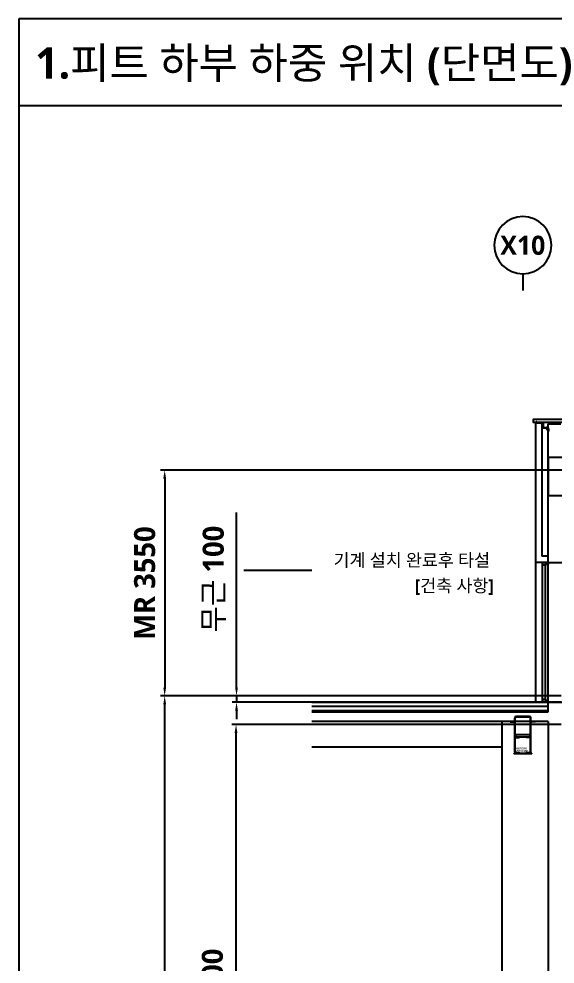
# Model space of a CAD drawing. Header units: millimetres. Extents: x 2370 to 266135, y -585395 to 33485.
# Drawn here: x 205847 to 214281, y 17197 to 32061 of the extents above; entities that cross this region are included whole.
import ezdxf
from ezdxf.enums import TextEntityAlignment as Align

# ---------------------------------------------------------------- set-up
doc = ezdxf.new("R2010")
doc.units = ezdxf.units.MM
doc.linetypes.add('주단면도-1$0$HID', pattern=[2, 1.1, -0.9])
for name, color, linetype in [('##좌굴방지', 6, 'Continuous'), ('0글씨', 3, 'Continuous'), ('15', 15, 'Continuous'), ('A-ANNO-TEXT1', 7, 'Continuous'), ('A-DOOR', 4, 'Continuous'), ('A-SECT-ELEV', 8, 'Continuous'), ('A-ST-AXIS-BUB', 7, 'Continuous'), ('A-ST-CONC', 2, 'Continuous'), ('AA-FIN2', 6, 'Continuous'), ('ELE3', 4, 'Continuous'), ('out-fin', 6, 'Continuous'), ('주단면도-1$0$A-FIN-TYP1', 6, 'Continuous'), ('주단면도-1$0$A-FLOR-GW', 6, 'Continuous'), ('주단면도-1$0$A-ST-CONC', 2, 'Continuous'), ('주단면도-1$0$HID', 7, '주단면도-1$0$HID')]:
    doc.layers.add(name, color=color, linetype=linetype)
doc.layers.add('Defpoint', color=161, linetype='Continuous', plot=False)
doc.styles.add('SH_진천_나눔', font='')
doc.styles.get("Standard").update_dxf_attribs({"font": 'NanumGothicBold.ttf'})
doc.styles.get('SH_진천_나눔').set_extended_font_data('NanumGothic', bold=True)
doc.dimstyles.new('DIM-A-002-단면', dxfattribs={"dimscale": 330, "dimtxt": 1, "dimasz": 0.4, "dimexe": 0.2, "dimexo": 0.3, "dimgap": 0.4, "dimtad": 1, "dimdec": 0, "dimtxsty": 'Standard', "dimcen": 0, "dimclrd": 15, "dimclre": 15, "dimclrt": 3, "dimadec": 0, "dimazin": 0, "dimtfac": 1, "dimtmove": 0, "dimatfit": 3, "dimfxl": 1, "dimarcsym": 0})
doc.dimstyles.new('DIM-ROPE HOLE', dxfattribs={"dimscale": 180, "dimtxt": 1, "dimasz": 0.4, "dimexe": 0.2, "dimexo": 0.3, "dimgap": 0.4, "dimtad": 1, "dimdec": 0, "dimlfac": 0.5, "dimtxsty": 'Standard', "dimcen": 0, "dimclrd": 15, "dimclre": 15, "dimclrt": 3, "dimadec": 0, "dimazin": 0, "dimtfac": 1, "dimtix": 1, "dimtmove": 0, "dimatfit": 3, "dimfxl": 1, "dimarcsym": 0})
pattern_1 = [(45, (-39266.6069, -1604.5902), (-0.25, 0.25), [])]

# ---------------------------------------------------------------- blocks, each defined once
blk = doc.blocks.new('A-ST-AXIS-BUB-1')
at = {"layer": 'A-ST-AXIS-BUB'}
blk.add_line((0, 350), (0, 0), dxfattribs=at)
blk.add_circle((0, 950), 600, dxfattribs=at)
blk = doc.blocks.new('G$C4EEF5F98')
at = {"layer": 'A-DOOR'}
for p, q in [((0, 2164), (0, 2209)), ((0, 9), (0, 2164)), ((47, 54), (47, 2179)), ((87, 39), (87, 2179)), ((90, 9), (90, 2179)), ((0, 54), (0, 9))]:
    blk.add_line(p, q, dxfattribs=at)
for points in [[(0, 2209), (90, 2209), (90, 2179), (47, 2179), (47, 2164), (0, 2164)], [(49, 39), (49, 2179), (87, 2179)], [(49, 39), (49, 2179), (87, 2179)], [(0, 9), (90, 9), (90, 39), (47, 39), (47, 54), (0, 54)]]:
    blk.add_lwpolyline(points, dxfattribs=at)
blk = doc.blocks.new('G$C751AEF9B')
h = blk.add_hatch()
h.set_pattern_fill('ANSI31', color=252, scale=0.1, angle=45, style=0)
h.set_pattern_definition(pattern_1)
h.paths.add_polyline_path([(74, 500), (74, 535), (80, 535), (80, 500)])
h = blk.add_hatch()
h.set_pattern_fill('ANSI31', color=252, scale=0.1, angle=45, style=0)
h.set_pattern_definition(pattern_1)
h.paths.add_polyline_path([(174, 581), (224, 581), (224, 575), (174, 575)])
h = blk.add_hatch()
h.set_pattern_fill('ANSI31', color=252, scale=0.1, angle=45, style=0)
h.set_pattern_definition(pattern_1)
h.paths.add_polyline_path([(324, 500), (324, 535), (318, 535), (318, 500)])
at = {"layer": '##좌굴방지'}
for points in [[(88, 259), (88, 299), (310, 299), (310, 259)], [(318, 259), (80, 259), (80, 253), (140, 253), (140, 259)], [(318, 259), (318, 253), (258, 253), (258, 259)]]:
    blk.add_lwpolyline(points, dxfattribs=at)
at = {"color": 2, "linetype": 'Continuous'}
for p, q in [((0, 506), (60, 506)), ((0, 506), (0, 500)), ((0, 500), (60, 500)), ((74, 500), (74, 560)), ((74, 500), (80, 500)), ((74, 26), (74, 486)), ((80, 500), (80, 560)), ((80, 26), (80, 486)), ((95, 581), (303, 581)), ((95, 575), (303, 575)), ((318, 500), (318, 560)), ((324, 500), (318, 500)), ((318, 26), (318, 486)), ((324, 500), (324, 560)), ((324, 26), (324, 486)), ((398, 506), (338, 506)), ((398, 500), (338, 500)), ((398, 506), (398, 500)), ((94, 12), (154, 12)), ((94, 6), (154, 6)), ((154, 6), (154, 12)), ((304, 12), (244, 12)), ((244, 6), (244, 12)), ((304, 6), (244, 6))]:
    blk.add_line(p, q, dxfattribs=at)
at = {"color": 3, "linetype": 'Continuous'}
for p, q in [((99, 581), (99, 590)), ((99, 590), (299, 590)), ((99, 581), (299, 581)), ((299, 581), (299, 590)), ((59, 6), (339, 6)), ((59, 6), (59, 0)), ((59, 0), (339, 0)), ((339, 6), (339, 0))]:
    blk.add_line(p, q, dxfattribs=at)
at = {"color": 2, "linetype": 'Continuous'}
for centre, radius, start, end in [((60, 486), 20, 0, 90), ((60, 486), 14, 0, 90), ((95, 560), 21, 90, 180), ((95, 560), 15, 90, 180), ((303, 560), 21, 0, 90), ((303, 560), 15, 0, 90), ((338, 486), 20, 90, 180), ((338, 486), 14, 90, 180), ((94, 26), 20, 180, 270), ((94, 26), 14, 180, 270), ((304, 26), 20, 270, 0), ((304, 26), 14, 270, 0)]:
    blk.add_arc(centre, radius, start, end, dxfattribs=at)
at = {"layer": 'Defpoint', "linetype": 'Continuous', "style": 'SH_진천_나눔'}
for s, p in [('AG12 (R)', (94, 81)), ('250 X 656', (94, 41))]:
    blk.add_text(s, height=30, dxfattribs=at).set_placement(p, align=Align.MIDDLE_LEFT)
blk = doc.blocks.new('*D1857')
at = {"color": 15, "lineweight": -2}
for p, q in [((214375, 21414), (208074, 21414)), ((208140, 11296), (208140, 21282)), ((210354, 11164), (208074, 11164))]:
    blk.add_line(p, q, dxfattribs=at)
at = {"color": 15}
for points in [[(208162, 21282), (208118, 21282), (208140, 21414)], [(208118, 11296), (208162, 11296), (208140, 11164)]]:
    blk.add_solid(points, dxfattribs=at)
at = {"layer": 'Defpoints', "color": 0}
for p in [(208140, 21414), (214474, 21414), (210453, 11164)]:
    blk.add_point(p, dxfattribs=at)
at = {"color": 3, "ltscale": 600, "insert": (207826, 16289), "char_height": 330, "attachment_point": 5, "rotation": 90}
blk.add_mtext('10250', dxfattribs=at)
blk = doc.blocks.new('*D1858')
at = {"color": 15, "lineweight": -2}
for p, q in [((214375, 20964), (209196, 20964)), ((209262, 11296), (209262, 20832)), ((210354, 11164), (209196, 11164))]:
    blk.add_line(p, q, dxfattribs=at)
at = {"color": 15}
for points in [[(209284, 20832), (209240, 20832), (209262, 20964)], [(209240, 11296), (209284, 11296), (209262, 11164)]]:
    blk.add_solid(points, dxfattribs=at)
at = {"layer": 'Defpoints', "color": 0}
for p in [(209262, 20964), (214474, 20964), (210453, 11164)]:
    blk.add_point(p, dxfattribs=at)
at = {"color": 3, "ltscale": 600, "insert": (208907, 16064), "char_height": 330, "attachment_point": 5, "rotation": 90}
blk.add_mtext('오버헤드 9800', dxfattribs=at)
blk = doc.blocks.new('*D1859')
at = {"layer": '15', "color": 15, "lineweight": -2, "ltscale": 600}
for p, q in [((209270, 21546), (209270, 24301)), ((214375, 21414), (209204, 21414)), ((209270, 21414), (209270, 21314)), ((214375, 21314), (209204, 21314)), ((209270, 21182), (209270, 21050))]:
    blk.add_line(p, q, dxfattribs=at)
at = {"layer": '15', "color": 15}
for points in [[(209248, 21546), (209292, 21546), (209270, 21414)], [(209292, 21182), (209248, 21182), (209270, 21314)]]:
    blk.add_solid(points, dxfattribs=at)
at = {"layer": 'Defpoints', "color": 0}
for p in [(214474, 21414), (209270, 21314), (214474, 21314)]:
    blk.add_point(p, dxfattribs=at)
at = {"layer": '15', "color": 3, "ltscale": 600, "insert": (208921, 23252), "char_height": 330, "attachment_point": 5, "rotation": 90}
blk.add_mtext('무근 100', dxfattribs=at)
blk = doc.blocks.new('*D1862')
at = {"color": 15, "lineweight": -2}
for p, q in [((214695, 24964), (208074, 24964)), ((208140, 24832), (208140, 21546)), ((213318, 21414), (208074, 21414))]:
    blk.add_line(p, q, dxfattribs=at)
at = {"color": 15}
for points in [[(208162, 24832), (208118, 24832), (208140, 24964)], [(208118, 21546), (208162, 21546), (208140, 21414)]]:
    blk.add_solid(points, dxfattribs=at)
at = {"layer": 'Defpoints', "color": 0}
for p in [(214794, 24964), (208140, 21414), (213417, 21414)]:
    blk.add_point(p, dxfattribs=at)
at = {"color": 3, "ltscale": 600, "insert": (207826, 23189), "char_height": 330, "attachment_point": 5, "rotation": 90}
blk.add_mtext('MR 3550', dxfattribs=at)

msp = doc.modelspace()

# ---------------------------------------------------------------- linework, layer by layer
at = {"ltscale": 600}
for p, q in [((256915, 32060.6), (205846.8, 32060.6)), ((205846.8, 32060.6), (205846.8, -7179.1))]:
    msp.add_line(p, q, dxfattribs=at)
msp.add_line((205846.8, 30700.6), (256915, 30700.6))
at = {"layer": 'A-SECT-ELEV'}
msp.add_line((213973.6, 23514.1), (213973.6, 21314.1), dxfattribs=at)
at = {"layer": 'A-ST-CONC'}
for p, q in [((214173.6, 25694.1), (214373.6, 25694.1)), ((214173.6, 21164.1), (214173.6, 25694.1))]:
    msp.add_line(p, q, dxfattribs=at)
msp.add_lwpolyline([(214173.6, 24564.1), (214773.6, 24564.1), (214773.6, 25164.1), (214173.6, 25164.1)], close=True, dxfattribs=at)
at = {"layer": 'AA-FIN2'}
msp.add_lwpolyline([(214423.6, 25764.1), (214423.6, 25714.1), (213943.6, 25714.1), (213943.6, 25764.1)], close=True, dxfattribs=at)
at = {"layer": 'ELE3'}
for p, q in [((213444.6, 21014.1), (213444.6, 11164.1)), ((213444.6, 20608.1), (210452.6, 20608.1))]:
    msp.add_line(p, q, dxfattribs=at)
at = {"layer": 'out-fin'}
for p, q in [((213984.6, 25729.1), (213992.6, 25729.1)), ((213984.6, 25714.1), (213984.6, 25729.1)), ((213986.6, 25723.6), (213990.6, 25723.6)), ((213986.6, 25723.6), (213986.6, 25713.6)), ((213990.6, 25723.6), (213990.6, 25713.6)), ((213992.6, 25729.1), (213992.6, 25714.1)), ((213973.6, 25714.1), (213984.6, 25714.1)), ((213973.6, 25714.1), (213984.6, 25714.1)), ((213973.6, 25707.6), (214073.6, 25707.6)), ((213984.6, 25713.6), (214092.3, 25713.6)), ((213984.6, 25713.6), (213984.6, 25708.1)), ((213984.6, 25708.1), (214087.6, 25708.1)), ((214087.6, 25628.1), (214087.6, 25708.1)), ((214087.6, 25628.1), (214173.6, 25628.1)), ((214092.3, 25713.6), (214092.3, 25633.1)), ((214092.3, 25633.1), (214168.6, 25633.1)), ((214143.6, 25628.1), (214143.6, 25625.1)), ((214145.6, 25623.1), (214168.6, 25623.1)), ((214150.6, 25639.1), (214163.6, 25639.1)), ((214150.6, 25639.1), (214150.6, 25633.1)), ((214150.6, 25617.1), (214150.6, 25623.1)), ((214150.6, 25617.1), (214163.6, 25617.1)), ((214152.7, 25639.1), (214152.7, 25633.1)), ((214152.7, 25617.1), (214152.7, 25623.1)), ((214153.6, 25644.9), (214160.6, 25644.9)), ((214153.6, 25644.9), (214153.6, 25639.1)), ((214153.6, 25611.3), (214153.6, 25617.1)), ((214153.6, 25611.3), (214160.6, 25611.3)), ((214154, 25594.9), (214154, 25602.9)), ((214154, 25602.9), (214160.5, 25602.9)), ((214160.5, 25594.9), (214154, 25594.9)), ((214160.5, 25590.9), (214160.5, 25606.9)), ((214160.5, 25606.9), (214168.6, 25606.9)), ((214168.6, 25590.9), (214160.5, 25590.9)), ((214160.6, 25644.9), (214160.6, 25639.1)), ((214160.6, 25611.3), (214160.6, 25617.1)), ((214161.5, 25639.1), (214161.5, 25633.1)), ((214161.5, 25617.1), (214161.5, 25623.1)), ((214163.6, 25639.1), (214163.6, 25633.1)), ((214163.6, 25617.1), (214163.6, 25623.1)), ((214168.6, 25633.1), (214168.6, 25628.1)), ((214168.6, 25623.1), (214168.6, 25570.1)), ((214194.6, 25600.1), (214168.6, 25600.1)), ((214168.6, 25598.1), (214172.6, 25598.1)), ((214168.6, 25596.1), (214194.6, 25596.1)), ((214170.6, 25568.1), (214173.6, 25568.1)), ((214173.6, 25628.1), (214173.6, 25568.1)), ((214194.6, 25596.1), (214194.6, 25600.1))]:
    msp.add_line(p, q, dxfattribs=at)
msp.add_circle((213980, 25711.1), 3, dxfattribs=at)
for centre, radius, start, end in [((213973.6, 25710.9), 3.25, 270, 90), ((214145.6, 25625.1), 2, 180, 270), ((214170.6, 25570.1), 2, 180, 270)]:
    msp.add_arc(centre, radius, start, end, dxfattribs=at)
at = {"layer": '주단면도-1$0$A-FIN-TYP1'}
msp.add_line((210452.6, 21184.1), (214173.6, 21184.1), dxfattribs=at)
for points in [[(210452.6, 21314.1), (214173.6, 21314.1)], [(210452.6, 21254.1), (214173.6, 21254.1)]]:
    msp.add_lwpolyline(points, dxfattribs=at)
at = {"layer": '주단면도-1$0$A-FLOR-GW'}
for p, q in [((213973.6, 25714.1), (213973.6, 23514.1)), ((214073.6, 25714.1), (214073.6, 23614.1)), ((214173.6, 23514.1), (213973.6, 23514.1)), ((214173.6, 23614.1), (214073.6, 23614.1))]:
    msp.add_line(p, q, dxfattribs=at)
at = {"layer": '주단면도-1$0$A-ST-CONC'}
for p, q in [((214173.6, 23514.1), (214473.6, 23514.1)), ((214173.6, 21314.1), (214473.6, 21314.1)), ((210452.6, 21164.1), (214173.6, 21164.1)), ((214173.6, 21014.1), (210452.6, 21014.1)), ((214173.6, 21014.1), (214173.6, 14264.1))]:
    msp.add_line(p, q, dxfattribs=at)
at = {"layer": '주단면도-1$0$HID'}
msp.add_line((210452.6, 21174.1), (214173.6, 21174.1), dxfattribs=at)

# ---------------------------------------------------------------- block references
for name, p in [('G$C4EEF5F98', (214083.6, 21305.1)), ('G$C751AEF9B', (213574.6, 20508.1))]:
    msp.add_blockref(name, p)
at = {"layer": 'A-ST-AXIS-BUB', "xscale": -0.75, "yscale": 0.75, "zscale": 0.75}
msp.add_blockref('A-ST-AXIS-BUB-1', (213773.6, 27788.4), dxfattribs=at)

# ---------------------------------------------------------------- texts
at = {"style": 'SH_진천_나눔'}
msp.add_text('1.피트 하부 하중 위치 (단면도)', height=492.629, dxfattribs=at).set_placement((206103.8, 31122.4))
at = {"layer": '0글씨', "style": 'SH_진천_나눔'}
for s, p in [('기계 설치 완료후 타설', (212026.6, 23389.1)), ('[건축 사항]', (212695, 22986.8))]:
    msp.add_text(s, height=200, dxfattribs=at).set_placement(p, align=Align.BOTTOM_CENTER)
at = {"layer": 'A-ANNO-TEXT1', "style": 'SH_진천_나눔'}
msp.add_text('X10', height=300, dxfattribs=at).set_placement((213773.6, 28500.9), align=Align.MIDDLE_CENTER)

# ---------------------------------------------------------------- dimensions: what is measured, and where the dimension line sits
dim = msp.add_linear_dim(base=(208140.3, 21414.1), p1=(214794.1, 24964.1), p2=(213416.9, 21414.1), angle=90, text='MR <>', dimstyle='DIM-A-002-단면')
dim.commit()
dim.dimension.update_dxf_attribs({"geometry": '*D1862', "text_midpoint": (207826.2, 23189.1)})
dim = msp.add_linear_dim(base=(208140.3, 21414.1), p1=(210452.6, 11164.1), p2=(214473.6, 21414.1), angle=90, dimstyle='DIM-A-002-단면', override={"dimtfill": 0})
dim.commit()
dim.dimension.update_dxf_attribs({"geometry": '*D1857', "text_midpoint": (207826.4, 16289.1)})
dim = msp.add_linear_dim(base=(209261.5, 20964.1), p1=(210452.6, 11164.1), p2=(214473.6, 20964.1), angle=90, text='오버헤드 <>', dimstyle='DIM-A-002-단면', override={"dimtfill": 0})
dim.commit()
dim.dimension.update_dxf_attribs({"geometry": '*D1858', "text_midpoint": (208906.6, 16064.1)})
at = {"layer": '15', "ltscale": 600}
dim = msp.add_linear_dim(base=(209269.9, 21314.1), p1=(214473.6, 21414.1), p2=(214473.6, 21314.1), angle=90, text='무근 <>', dimstyle='DIM-A-002-단면', dxfattribs=at)
dim.commit()
dim.dimension.update_dxf_attribs({"geometry": '*D1859', "text_midpoint": (209269.9, 23252.4), "dimtype": 160})

# ---------------------------------------------------------------- leaders
at = {"ltscale": 600}
msp.add_leader([(209386.1, 23390), (210452.3, 23390)], dimstyle='DIM-ROPE HOLE', override={"dimgap": 0.4, "dimtad": 0}, dxfattribs=at)

doc.saveas('drawing.dxf')
